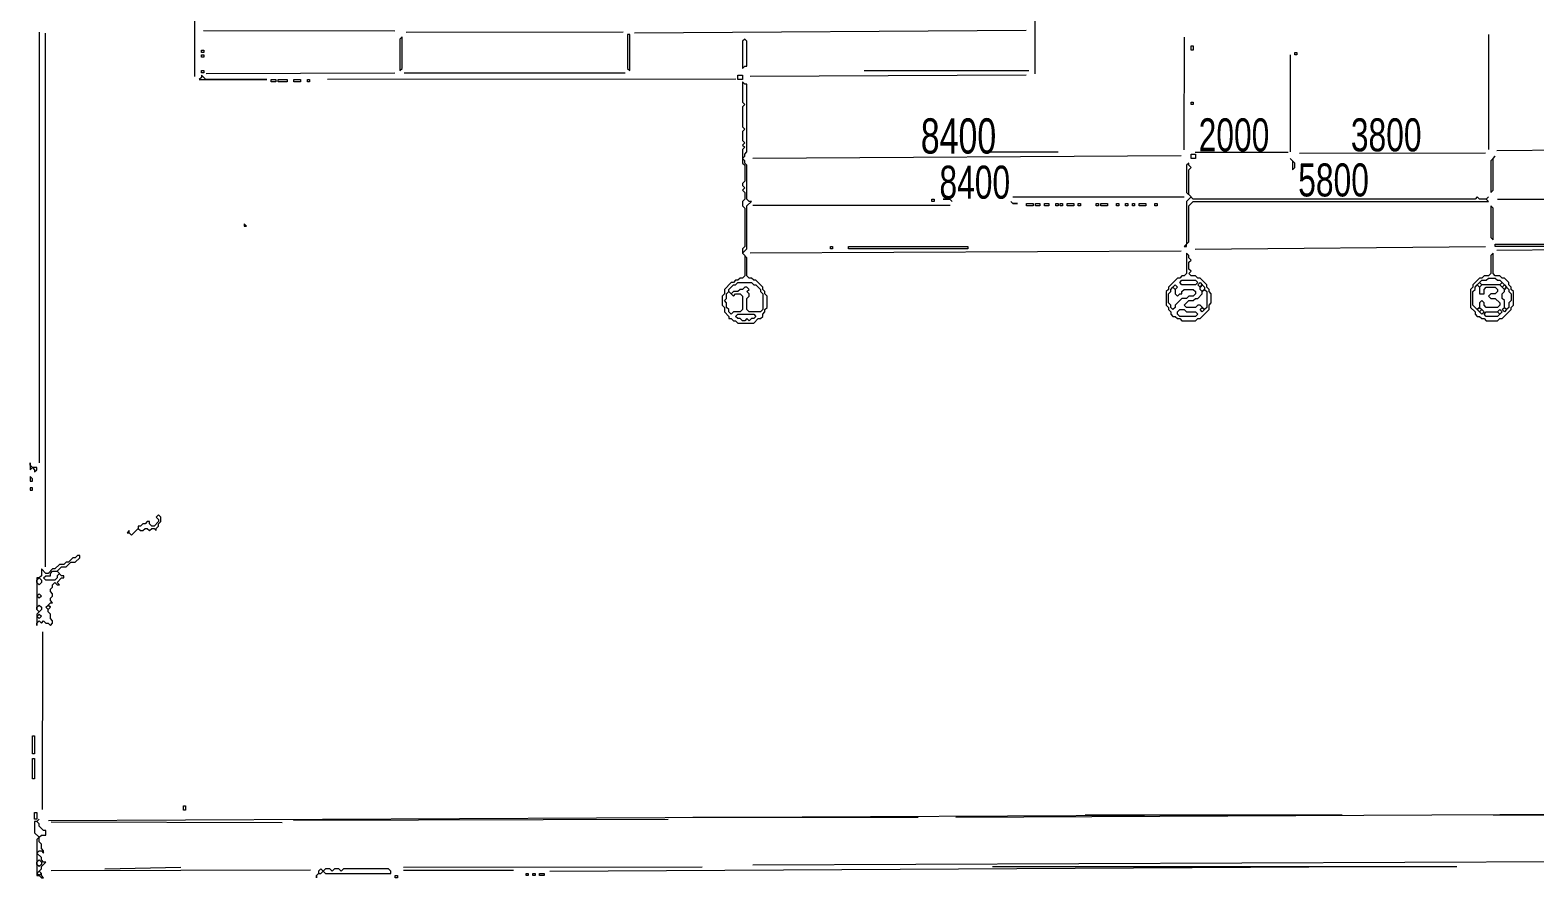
# Model space of a CAD drawing. Extents: x 10 to 1971, y 11 to 1392.
# Drawn here: x 10 to 678, y 11 to 387 of the extents above; entities that cross this region are included whole.
import ezdxf

# ---------------------------------------------------------------- set-up
doc = ezdxf.new("R2010")
doc.units = 0
for name, color, linetype, lineweight in [('OCR_TEXT', 6, 'Continuous', 0), ('TRACE_CURVE', 6, 'Continuous', 0), ('TRACE_STRAIGHT', 5, 'Continuous', 0), ('TRACE_TEXT_SYMBOL', 6, 'Continuous', 0)]:
    doc.layers.add(name, color=color, linetype=linetype, lineweight=lineweight)
doc.styles.add('wqy-unicode', font='wqy-unicode.lff')

msp = doc.modelspace()

# ---------------------------------------------------------------- linework, layer by layer
at = {"layer": 'TRACE_CURVE', "color": 6}
for points in [[(326, 364), (326, 355), (327, 354), (326, 353), (326, 344), (327, 343), (326, 342), (326, 338), (327, 337), (326, 336), (327, 335), (326, 334), (326, 328), (327, 327), (327, 320), (326, 319), (326, 318), (327, 317), (326, 316), (327, 315), (327, 312), (326, 311), (326, 309), (327, 308), (327, 291), (326, 290), (326, 288), (327, 287), (327, 278), (326, 277), (325, 277), (324, 276), (323, 276), (322, 275), (321, 275), (318, 272), (318, 270), (317, 269), (317, 265), (318, 264), (318, 262), (320, 260), (320, 259), (321, 259), (322, 258), (323, 258), (324, 257), (331, 257), (333, 259), (334, 259), (335, 260), (335, 261), (336, 262), (336, 263), (337, 264), (337, 269), (336, 270), (336, 271), (335, 272), (335, 273), (332, 276), (331, 276), (330, 277), (329, 277)], [(329, 277), (328, 278), (328, 286), (326, 288), (328, 290), (328, 309), (330, 311), (329, 311), (328, 312), (328, 327), (327, 328), (327, 329), (326, 330), (327, 331), (327, 332), (328, 333), (328, 363), (327, 363), (326, 364)]]:
    msp.add_lwpolyline(points, dxfattribs=at)
for points in [[(323, 274), (324, 275), (330, 275), (331, 274), (332, 274), (334, 272), (334, 271), (335, 270), (335, 263), (334, 262), (329, 262), (328, 263), (328, 268), (329, 269), (329, 270), (328, 271), (329, 272), (328, 273), (327, 273), (326, 272), (325, 272), (324, 271), (322, 271), (321, 270), (320, 271), (320, 272), (322, 274)], [(319, 270), (320, 271), (322, 269), (323, 270), (325, 270), (326, 269), (326, 263), (325, 262), (322, 262), (321, 261), (320, 262), (320, 263), (319, 264), (319, 266), (318, 267), (319, 268)], [(323, 260), (324, 261), (331, 261), (332, 260), (331, 259), (330, 259), (329, 258), (328, 259), (327, 258), (326, 258), (325, 259), (324, 259)]]:
    msp.add_lwpolyline(points, close=True, dxfattribs=at)
at = {"layer": 'TRACE_STRAIGHT', "color": 5}
for p, q in [((82.88, 532.63), (82.93, 366.38)), ((455.86, 367.62), (455.86, 527.62)), ((14, 386), (14, 195)), ((16.67, 385.63), (16.74, 148.88)), ((86.87, 386.72), (171.87, 386.71)), ((176.87, 386.03), (273.13, 386.14)), ((278.13, 385.81), (451.88, 386.93)), ((522.04, 333.87), (522.06, 383.87)), ((657, 385), (657, 334)), ((569, 376), (569, 333)), ((88.12, 367.76), (171.87, 368)), ((176, 368), (274, 368)), ((329.38, 366.54), (451.88, 367.17)), ((380, 369), (453, 369)), ((141.87, 365.19), (323.13, 365.32)), ((660.62, 333.64), (743.12, 334.18)), ((330.61, 330.14), (520.63, 331.29)), ((436, 333), (466, 333)), ((526.87, 332.81), (568.13, 332.78)), ((573.12, 332.33), (655.62, 332.52)), ((330.62, 309.31), (418.12, 309.36)), ((446, 313), (522, 313)), ((661, 312), (737, 312)), ((329.38, 288.16), (520.63, 289.07)), ((526.89, 289.8), (655.64, 291.03)), ((660.63, 289.42), (830.63, 290.65)), ((15.56, 41.38), (15.67, 120.13)), ((420.63, 37.98), (1088.14, 41.23)), ((18.12, 36.4), (504.38, 38.82)), ((19.37, 35.84), (121.87, 35.62)), ((126.88, 36.58), (293.13, 37.06)), ((304, 38), (404, 38)), ((478, 39), (592, 39)), ((659, 39), (715, 39)), ((19.37, 14.3), (134.37, 14.54)), ((43.13, 14.98), (76.92, 15.8)), ((175.62, 15.75), (308.13, 15.97)), ((175.63, 14.49), (224.38, 14.48)), ((240.62, 14), (603.13, 16.05)), ((330.62, 16.86), (834.38, 18.84)), ((437, 16), (643, 16))]:
    msp.add_line(p, q, dxfattribs=at)
at = {"layer": 'TRACE_TEXT_SYMBOL', "color": 6}
for points in [[(175, 384), (174, 383), (174, 369), (175, 370)], [(275, 385), (275, 370), (276, 369), (276, 385)], [(327, 383), (326, 382), (326, 370), (327, 371), (328, 371), (328, 382)], [(86, 378), (87, 378), (87, 377), (86, 377)], [(86, 376), (87, 376), (87, 375), (86, 375)], [(525, 380), (526, 380), (526, 378), (525, 378)], [(571, 377), (572, 377), (572, 376), (571, 376)], [(86, 369), (87, 369), (87, 368), (86, 368)], [(86, 367), (86, 366), (85, 365), (115, 365), (88, 365)], [(117, 365), (119, 365), (119, 364), (117, 364)], [(120, 365), (124, 365), (124, 364), (120, 364)], [(127, 365), (130, 365), (130, 364), (127, 364)], [(133, 365), (134, 365), (134, 364), (133, 364)], [(324, 367), (326, 367), (326, 365), (324, 365)], [(525, 355), (526, 355), (526, 354), (525, 354)], [(524, 328), (523, 327), (523, 315), (525, 313), (523, 311), (523, 292), (522, 291), (523, 291), (523, 292), (524, 293), (524, 309), (526, 311), (657, 311), (656, 312), (657, 313), (656, 312), (653, 312), (652, 313), (651, 312), (526, 312), (524, 314), (524, 325), (525, 326), (524, 327)], [(525, 332), (527, 332), (527, 330), (525, 330)], [(569, 330), (570, 329), (570, 325), (571, 326), (571, 328)], [(660, 331), (658, 329), (658, 315), (659, 316), (659, 330)], [(410, 312), (411, 312), (411, 311), (410, 311)], [(415, 312), (418, 312), (419, 311), (418, 312)], [(445, 311), (446, 310), (448, 310), (446, 310)], [(452, 310), (455, 310), (455, 309), (452, 309)], [(456, 310), (458, 310), (458, 309), (456, 309)], [(460, 310), (462, 310), (462, 309), (460, 309)], [(465, 310), (466, 310), (466, 309), (465, 309)], [(467, 310), (468, 310), (468, 309), (467, 309)], [(470, 310), (473, 310), (473, 309), (470, 309)], [(475, 310), (476, 310), (476, 309), (475, 309)], [(483, 310), (484, 310), (484, 309), (483, 309)], [(485, 310), (488, 310), (488, 309), (485, 309)], [(492, 310), (493, 310), (493, 309), (492, 309)], [(496, 310), (497, 310), (497, 309), (496, 309)], [(499, 310), (500, 310), (500, 309), (499, 309)], [(502, 310), (505, 310), (505, 309), (502, 309)], [(509, 310), (510, 310), (510, 309), (509, 309)], [(658, 309), (658, 295), (659, 294), (659, 308)], [(105, 301), (105, 300), (106, 300)], [(365, 291), (366, 291), (366, 290), (365, 290)], [(373, 291), (426, 291), (426, 290), (373, 290)], [(523, 288), (523, 279), (522, 278), (521, 278), (520, 277), (519, 277), (515, 273), (515, 272), (514, 271), (514, 265), (515, 264), (515, 263), (516, 262), (516, 261), (517, 260), (518, 260), (519, 259), (520, 259), (521, 258), (527, 258), (528, 259), (529, 259), (533, 263), (533, 265), (534, 266), (534, 270), (533, 271), (533, 272), (532, 273), (532, 274), (529, 277), (528, 277), (527, 278), (525, 278), (524, 279), (525, 280), (524, 281), (524, 284), (525, 285), (524, 286), (524, 287)], [(659, 288), (658, 287), (658, 279), (657, 278), (655, 278), (654, 277), (653, 277), (650, 274), (650, 273), (649, 272), (649, 264), (651, 262), (651, 261), (652, 260), (653, 260), (654, 259), (655, 259), (656, 258), (661, 258), (662, 259), (663, 259), (667, 263), (667, 264), (668, 265), (668, 271), (667, 272), (667, 273), (666, 274), (666, 275), (664, 277), (663, 277), (662, 278), (660, 278), (659, 279)], [(660, 292), (704, 292), (704, 291), (660, 291)], [(517, 273), (518, 274), (519, 273), (518, 272)], [(520, 275), (521, 276), (527, 276), (528, 275), (527, 274), (521, 274)], [(528, 274), (529, 275), (530, 274), (529, 273)], [(529, 273), (530, 274), (531, 273), (531, 272), (530, 271), (529, 272)], [(651, 273), (652, 274), (653, 273), (653, 270), (655, 270), (655, 272), (656, 273), (660, 273), (661, 272), (661, 271), (660, 270), (658, 270), (657, 269), (658, 268), (660, 268), (662, 266), (662, 265), (661, 264), (656, 264), (655, 265), (655, 266), (654, 267), (653, 266), (653, 264), (652, 263), (650, 265), (650, 271), (651, 272)], [(652, 274), (653, 275), (654, 274), (653, 273)], [(656, 276), (657, 277), (660, 277), (661, 276), (662, 276), (663, 275), (662, 274), (654, 274), (653, 275), (654, 276)], [(662, 274), (663, 275), (664, 274), (663, 273)], [(663, 273), (664, 274), (665, 273), (664, 272)], [(516, 272), (517, 273), (518, 272), (518, 270), (519, 269), (520, 270), (521, 270), (521, 271), (522, 272), (526, 272), (527, 271), (527, 270), (526, 269), (524, 269), (523, 268), (521, 268), (518, 265), (518, 264), (517, 263), (516, 264), (516, 265), (515, 266), (515, 270), (516, 271)], [(530, 271), (531, 272), (532, 271), (532, 264), (531, 263), (529, 265), (528, 265), (527, 264), (523, 264), (522, 265), (524, 267), (526, 267), (527, 268), (528, 268), (530, 270)], [(664, 272), (665, 273), (666, 272), (666, 271), (667, 270), (667, 267), (666, 266), (666, 264), (665, 263), (664, 264), (664, 267), (663, 268), (663, 270), (664, 271)], [(519, 262), (520, 263), (522, 263), (523, 262), (527, 262), (528, 261), (527, 260), (520, 260), (519, 261)], [(529, 263), (530, 264), (531, 263), (530, 262)], [(652, 263), (653, 264), (654, 263), (653, 262)], [(653, 262), (654, 263), (655, 262), (654, 261)], [(655, 261), (656, 262), (661, 262), (662, 261), (661, 260), (656, 260)], [(661, 262), (662, 263), (663, 262), (662, 261)], [(663, 263), (664, 264), (665, 263), (664, 262)], [(10, 195), (10, 192), (11, 193), (12, 192), (12, 191), (13, 192), (13, 193), (11, 193), (10, 194)], [(10, 189), (10, 187), (11, 187), (11, 188)], [(10, 184), (10, 183), (11, 183), (11, 184)], [(67, 172), (66, 171), (67, 170), (67, 169), (65, 167), (64, 167), (63, 168), (63, 169), (62, 169), (61, 168), (60, 168), (59, 167), (58, 167), (58, 166), (55, 163), (54, 164), (54, 165), (53, 164), (54, 164), (55, 163), (58, 166), (59, 165), (60, 165), (61, 166), (62, 166), (63, 165), (64, 166), (65, 166), (66, 165), (66, 166), (67, 167), (67, 168), (68, 169), (68, 171)], [(31, 154), (30, 153), (29, 153), (27, 151), (26, 151), (25, 150), (23, 150), (21, 148), (20, 148), (18, 146), (17, 146), (15, 148), (15, 145), (14, 144), (13, 144), (13, 130), (14, 129), (13, 128), (13, 123), (13, 124), (14, 125), (15, 124), (16, 125), (17, 124), (18, 124), (19, 123), (20, 124), (20, 125), (19, 126), (19, 128), (18, 129), (18, 130), (19, 131), (18, 132), (19, 133), (20, 133), (19, 134), (19, 135), (20, 136), (20, 137), (19, 138), (19, 139), (20, 140), (20, 141), (21, 142), (22, 141), (23, 141), (22, 142), (24, 144), (25, 144), (25, 145), (24, 145), (22, 147), (24, 149), (26, 149), (28, 151), (30, 151), (32, 153), (32, 154)], [(19, 146), (20, 147), (22, 147), (23, 146), (22, 145), (22, 144), (21, 143), (17, 143), (16, 144), (17, 145), (19, 145)], [(13, 143), (14, 144), (15, 143), (15, 142), (14, 141), (13, 142)], [(13, 136), (14, 137), (15, 136), (14, 135)], [(13, 131), (14, 132), (15, 131), (15, 130), (14, 129), (13, 130)], [(13, 127), (14, 128), (15, 127), (14, 126)], [(17, 131), (18, 132), (19, 131), (18, 130)], [(11, 74), (12, 74), (12, 66), (11, 66)], [(11, 64), (12, 64), (12, 55), (11, 55)], [(78, 43), (79, 43), (79, 41), (78, 41)], [(12, 40), (13, 40), (13, 37), (12, 37)], [(14, 37), (13, 36), (12, 36), (12, 31), (14, 29), (13, 28), (13, 12), (14, 12), (15, 11), (16, 11), (15, 12), (15, 13), (14, 14), (15, 15), (15, 16), (17, 18), (16, 18), (15, 19), (15, 20), (13, 22), (14, 23), (15, 23), (16, 22), (16, 23), (15, 24), (15, 26), (14, 27), (14, 29), (15, 30), (17, 30), (17, 32), (16, 32), (14, 34), (14, 35), (13, 36)], [(13, 18), (14, 19), (15, 18), (15, 17), (14, 16), (13, 17)], [(13, 13), (14, 14), (15, 13), (14, 12)], [(139, 15), (138, 14), (138, 13), (137, 12), (137, 11), (137, 12), (138, 13), (139, 13), (140, 14), (141, 13), (170, 13), (170, 14), (169, 15), (149, 15), (148, 14), (147, 15), (145, 15), (144, 14), (143, 15), (141, 15), (140, 14)], [(172, 12), (173, 12), (173, 11), (172, 11)], [(230, 13), (231, 13), (231, 12), (230, 12)], [(233, 13), (234, 13), (234, 12), (233, 12)], [(236, 13), (238, 13), (238, 12), (236, 12)]]:
    msp.add_lwpolyline(points, close=True, dxfattribs=at)

# ---------------------------------------------------------------- texts
at = {"layer": 'OCR_TEXT', "color": 6, "style": 'wqy-unicode', "width": 0.72}
for s, height, p in [('8400', 15.618, (405.13, 332.21)), ('2000', 14.642, (528.39, 333.2)), ('3800', 14.642, (595.91, 333.2)), ('5800', 14.642, (572.56, 313.2)), ('8400', 14.642, (413.4, 312.2))]:
    msp.add_text(s, height=height, dxfattribs=at).set_placement(p)

doc.saveas('drawing.dxf')
